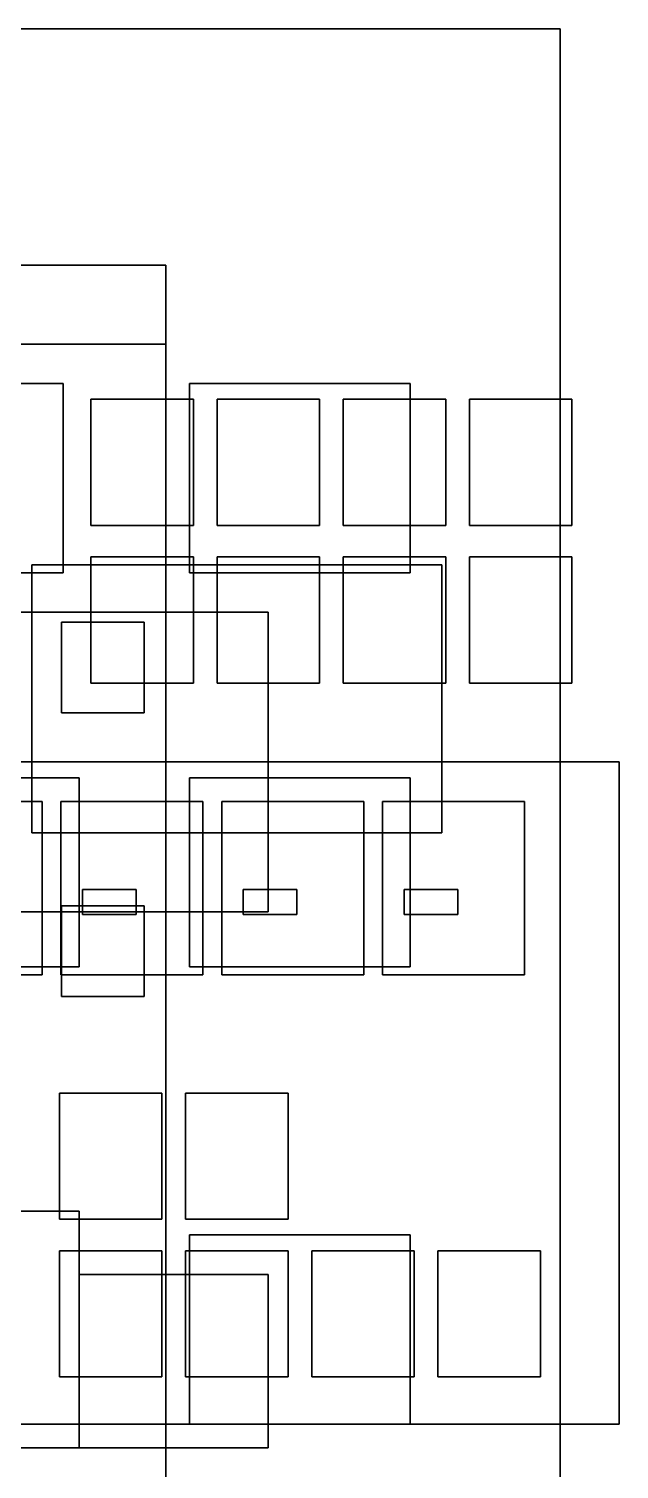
# Model space of a CAD drawing. Header units: feet. Extents: x -228 to 222, y -147 to 142.
# Drawn here: x 147.6 to 222.5, y -47.7 to 135 of the extents above; entities that cross this region are included whole.
import ezdxf

# ---------------------------------------------------------------- set-up
doc = ezdxf.new("R2010")
doc.units = ezdxf.units.FT
for name, color, linetype in [('bed', 7, 'CONTINUOUS'), ('behavioral', 7, 'CONTINUOUS'), ('burn_icu', 7, 'CONTINUOUS'), ('corridor_soiled', 7, 'CONTINUOUS'), ('ed', 7, 'CONTINUOUS'), ('elevator_service', 7, 'CONTINUOUS'), ('floor', 7, 'CONTINUOUS'), ('imaging', 7, 'CONTINUOUS'), ('isolation_bed', 7, 'CONTINUOUS'), ('procedure', 7, 'CONTINUOUS'), ('utility', 7, 'CONTINUOUS')]:
    doc.layers.add(name, color=color, linetype=linetype)

msp = doc.modelspace()

# ---------------------------------------------------------------- linework, layer by layer
at = {"layer": 'bed'}
for points in [[(181.62, 25.84, 63.75), (174.82, 25.84, 63.75), (174.82, 25.84, 65.95), (181.62, 25.84, 65.95)], [(174.82, 25.84, 63.75), (174.82, 22.64, 63.75), (174.82, 22.64, 65.95), (174.82, 25.84, 65.95)], [(174.82, 22.64, 65.95), (181.62, 22.64, 65.95), (181.62, 25.84, 65.95), (174.82, 25.84, 65.95)], [(174.82, 22.64, 63.75), (174.82, 25.84, 63.75), (181.62, 25.84, 63.75), (181.62, 22.64, 63.75)], [(181.62, 22.64, 63.75), (181.62, 25.84, 63.75), (181.62, 25.84, 65.95), (181.62, 22.64, 65.95)], [(202.02, 25.84, 63.75), (195.22, 25.84, 63.75), (195.22, 25.84, 65.95), (202.02, 25.84, 65.95)], [(195.22, 25.84, 63.75), (195.22, 22.64, 63.75), (195.22, 22.64, 65.95), (195.22, 25.84, 65.95)], [(195.22, 22.64, 65.95), (202.02, 22.64, 65.95), (202.02, 25.84, 65.95), (195.22, 25.84, 65.95)], [(195.22, 22.64, 63.75), (195.22, 25.84, 63.75), (202.02, 25.84, 63.75), (202.02, 22.64, 63.75)], [(202.02, 22.64, 63.75), (202.02, 25.84, 63.75), (202.02, 25.84, 65.95), (202.02, 22.64, 65.95)], [(174.82, 22.64, 63.75), (181.62, 22.64, 63.75), (181.62, 22.64, 65.95), (174.82, 22.64, 65.95)], [(195.22, 22.64, 63.75), (202.02, 22.64, 63.75), (202.02, 22.64, 65.95), (195.22, 22.64, 65.95)]]:
    msp.add_3dface(points, dxfattribs=at)
at = {"layer": 'behavioral'}
for points in [[(168.5, 88, 30), (155.5, 88, 30), (155.5, 88, 34.6), (168.5, 88, 34.6)], [(155.5, 88, 30), (155.5, 72, 30), (155.5, 72, 34.6), (155.5, 88, 34.6)], [(155.5, 72, 34.6), (168.5, 72, 34.6), (168.5, 88, 34.6), (155.5, 88, 34.6)], [(155.5, 72, 30), (155.5, 88, 30), (168.5, 88, 30), (168.5, 72, 30)], [(168.5, 72, 30), (168.5, 88, 30), (168.5, 88, 34.6), (168.5, 72, 34.6)], [(184.5, 88, 30), (171.5, 88, 30), (171.5, 88, 34.6), (184.5, 88, 34.6)], [(171.5, 88, 30), (171.5, 72, 30), (171.5, 72, 34.6), (171.5, 88, 34.6)], [(171.5, 72, 34.6), (184.5, 72, 34.6), (184.5, 88, 34.6), (171.5, 88, 34.6)], [(171.5, 72, 30), (171.5, 88, 30), (184.5, 88, 30), (184.5, 72, 30)], [(184.5, 72, 30), (184.5, 88, 30), (184.5, 88, 34.6), (184.5, 72, 34.6)], [(200.5, 88, 30), (187.5, 88, 30), (187.5, 88, 34.6), (200.5, 88, 34.6)], [(187.5, 88, 30), (187.5, 72, 30), (187.5, 72, 34.6), (187.5, 88, 34.6)], [(187.5, 72, 34.6), (200.5, 72, 34.6), (200.5, 88, 34.6), (187.5, 88, 34.6)], [(187.5, 72, 30), (187.5, 88, 30), (200.5, 88, 30), (200.5, 72, 30)], [(200.5, 72, 30), (200.5, 88, 30), (200.5, 88, 34.6), (200.5, 72, 34.6)], [(216.5, 88, 30), (203.5, 88, 30), (203.5, 88, 34.6), (216.5, 88, 34.6)], [(203.5, 88, 30), (203.5, 72, 30), (203.5, 72, 34.6), (203.5, 88, 34.6)], [(203.5, 72, 34.6), (216.5, 72, 34.6), (216.5, 88, 34.6), (203.5, 88, 34.6)], [(203.5, 72, 30), (203.5, 88, 30), (216.5, 88, 30), (216.5, 72, 30)], [(216.5, 72, 30), (216.5, 88, 30), (216.5, 88, 34.6), (216.5, 72, 34.6)], [(155.5, 72, 30), (168.5, 72, 30), (168.5, 72, 34.6), (155.5, 72, 34.6)], [(171.5, 72, 30), (184.5, 72, 30), (184.5, 72, 34.6), (171.5, 72, 34.6)], [(187.5, 72, 30), (200.5, 72, 30), (200.5, 72, 34.6), (187.5, 72, 34.6)], [(203.5, 72, 30), (216.5, 72, 30), (216.5, 72, 34.6), (203.5, 72, 34.6)], [(168.5, 68, 30), (155.5, 68, 30), (155.5, 68, 34.6), (168.5, 68, 34.6)], [(155.5, 68, 30), (155.5, 52, 30), (155.5, 52, 34.6), (155.5, 68, 34.6)], [(155.5, 52, 34.6), (168.5, 52, 34.6), (168.5, 68, 34.6), (155.5, 68, 34.6)], [(155.5, 52, 30), (155.5, 68, 30), (168.5, 68, 30), (168.5, 52, 30)], [(168.5, 52, 30), (168.5, 68, 30), (168.5, 68, 34.6), (168.5, 52, 34.6)], [(184.5, 68, 30), (171.5, 68, 30), (171.5, 68, 34.6), (184.5, 68, 34.6)], [(171.5, 68, 30), (171.5, 52, 30), (171.5, 52, 34.6), (171.5, 68, 34.6)], [(171.5, 52, 34.6), (184.5, 52, 34.6), (184.5, 68, 34.6), (171.5, 68, 34.6)], [(171.5, 52, 30), (171.5, 68, 30), (184.5, 68, 30), (184.5, 52, 30)], [(184.5, 52, 30), (184.5, 68, 30), (184.5, 68, 34.6), (184.5, 52, 34.6)], [(200.5, 68, 30), (187.5, 68, 30), (187.5, 68, 34.6), (200.5, 68, 34.6)], [(187.5, 68, 30), (187.5, 52, 30), (187.5, 52, 34.6), (187.5, 68, 34.6)], [(187.5, 52, 34.6), (200.5, 52, 34.6), (200.5, 68, 34.6), (187.5, 68, 34.6)], [(187.5, 52, 30), (187.5, 68, 30), (200.5, 68, 30), (200.5, 52, 30)], [(200.5, 52, 30), (200.5, 68, 30), (200.5, 68, 34.6), (200.5, 52, 34.6)], [(216.5, 68, 30), (203.5, 68, 30), (203.5, 68, 34.6), (216.5, 68, 34.6)], [(203.5, 68, 30), (203.5, 52, 30), (203.5, 52, 34.6), (203.5, 68, 34.6)], [(203.5, 52, 34.6), (216.5, 52, 34.6), (216.5, 68, 34.6), (203.5, 68, 34.6)], [(203.5, 52, 30), (203.5, 68, 30), (216.5, 68, 30), (216.5, 52, 30)], [(216.5, 52, 30), (216.5, 68, 30), (216.5, 68, 34.6), (216.5, 52, 34.6)], [(155.5, 52, 30), (168.5, 52, 30), (168.5, 52, 34.6), (155.5, 52, 34.6)], [(171.5, 52, 30), (184.5, 52, 30), (184.5, 52, 34.6), (171.5, 52, 34.6)], [(187.5, 52, 30), (200.5, 52, 30), (200.5, 52, 34.6), (187.5, 52, 34.6)], [(203.5, 52, 30), (216.5, 52, 30), (216.5, 52, 34.6), (203.5, 52, 34.6)]]:
    msp.add_3dface(points, dxfattribs=at)
at = {"layer": 'burn_icu'}
for points in [[(222.5, 42, 60), (87.5, 42, 60), (87.5, 42, 62.5), (222.5, 42, 62.5)], [(87.5, -42, 62.5), (222.5, -42, 62.5), (222.5, 42, 62.5), (87.5, 42, 62.5)], [(87.5, -42, 60), (87.5, 42, 60), (222.5, 42, 60), (222.5, -42, 60)], [(222.5, -42, 60), (222.5, 42, 60), (222.5, 42, 62.5), (222.5, -42, 62.5)], [(149.3, 37, 60), (131.3, 37, 60), (131.3, 37, 64.2), (149.3, 37, 64.2)], [(131.3, 15, 64.2), (149.3, 15, 64.2), (149.3, 37, 64.2), (131.3, 37, 64.2)], [(131.3, 15, 60), (131.3, 37, 60), (149.3, 37, 60), (149.3, 15, 60)], [(149.3, 15, 60), (149.3, 37, 60), (149.3, 37, 64.2), (149.3, 15, 64.2)], [(169.7, 37, 60), (151.7, 37, 60), (151.7, 37, 64.2), (169.7, 37, 64.2)], [(151.7, 37, 60), (151.7, 15, 60), (151.7, 15, 64.2), (151.7, 37, 64.2)], [(151.7, 15, 64.2), (169.7, 15, 64.2), (169.7, 37, 64.2), (151.7, 37, 64.2)], [(151.7, 15, 60), (151.7, 37, 60), (169.7, 37, 60), (169.7, 15, 60)], [(169.7, 15, 60), (169.7, 37, 60), (169.7, 37, 64.2), (169.7, 15, 64.2)], [(190.1, 37, 60), (172.1, 37, 60), (172.1, 37, 64.2), (190.1, 37, 64.2)], [(172.1, 37, 60), (172.1, 15, 60), (172.1, 15, 64.2), (172.1, 37, 64.2)], [(172.1, 15, 64.2), (190.1, 15, 64.2), (190.1, 37, 64.2), (172.1, 37, 64.2)], [(172.1, 15, 60), (172.1, 37, 60), (190.1, 37, 60), (190.1, 15, 60)], [(190.1, 15, 60), (190.1, 37, 60), (190.1, 37, 64.2), (190.1, 15, 64.2)], [(210.5, 37, 60), (192.5, 37, 60), (192.5, 37, 64.2), (210.5, 37, 64.2)], [(192.5, 37, 60), (192.5, 15, 60), (192.5, 15, 64.2), (192.5, 37, 64.2)], [(192.5, 15, 64.2), (210.5, 15, 64.2), (210.5, 37, 64.2), (192.5, 37, 64.2)], [(192.5, 15, 60), (192.5, 37, 60), (210.5, 37, 60), (210.5, 15, 60)], [(210.5, 15, 60), (210.5, 37, 60), (210.5, 37, 64.2), (210.5, 15, 64.2)], [(131.3, 15, 60), (149.3, 15, 60), (149.3, 15, 64.2), (131.3, 15, 64.2)], [(151.7, 15, 60), (169.7, 15, 60), (169.7, 15, 64.2), (151.7, 15, 64.2)], [(172.1, 15, 60), (190.1, 15, 60), (190.1, 15, 64.2), (172.1, 15, 64.2)], [(192.5, 15, 60), (210.5, 15, 60), (210.5, 15, 64.2), (192.5, 15, 64.2)], [(87.5, -42, 60), (222.5, -42, 60), (222.5, -42, 62.5), (87.5, -42, 62.5)]]:
    msp.add_3dface(points, dxfattribs=at)
at = {"layer": 'corridor_soiled'}
for points in [[(200, 67, 15), (148, 67, 15), (148, 67, 20), (200, 67, 20)], [(148, 67, 15), (148, 33, 15), (148, 33, 20), (148, 67, 20)], [(148, 33, 20), (200, 33, 20), (200, 67, 20), (148, 67, 20)], [(148, 33, 15), (148, 67, 15), (200, 67, 15), (200, 33, 15)], [(200, 33, 15), (200, 67, 15), (200, 67, 20), (200, 33, 20)], [(148, 33, 15), (200, 33, 15), (200, 33, 20), (148, 33, 20)]]:
    msp.add_3dface(points, dxfattribs=at)
at = {"layer": 'ed'}
for points in [[(164.5, 0, 30), (151.5, 0, 30), (151.5, 0, 34.6), (164.5, 0, 34.6)], [(151.5, 0, 30), (151.5, -16, 30), (151.5, -16, 34.6), (151.5, 0, 34.6)], [(151.5, -16, 34.6), (164.5, -16, 34.6), (164.5, 0, 34.6), (151.5, 0, 34.6)], [(151.5, -16, 30), (151.5, 0, 30), (164.5, 0, 30), (164.5, -16, 30)], [(164.5, -16, 30), (164.5, 0, 30), (164.5, 0, 34.6), (164.5, -16, 34.6)], [(180.5, 0, 30), (167.5, 0, 30), (167.5, 0, 34.6), (180.5, 0, 34.6)], [(167.5, 0, 30), (167.5, -16, 30), (167.5, -16, 34.6), (167.5, 0, 34.6)], [(167.5, -16, 34.6), (180.5, -16, 34.6), (180.5, 0, 34.6), (167.5, 0, 34.6)], [(167.5, -16, 30), (167.5, 0, 30), (180.5, 0, 30), (180.5, -16, 30)], [(180.5, -16, 30), (180.5, 0, 30), (180.5, 0, 34.6), (180.5, -16, 34.6)], [(151.5, -16, 30), (164.5, -16, 30), (164.5, -16, 34.6), (151.5, -16, 34.6)], [(167.5, -16, 30), (180.5, -16, 30), (180.5, -16, 34.6), (167.5, -16, 34.6)], [(164.5, -20, 30), (151.5, -20, 30), (151.5, -20, 34.6), (164.5, -20, 34.6)], [(151.5, -20, 30), (151.5, -36, 30), (151.5, -36, 34.6), (151.5, -20, 34.6)], [(151.5, -36, 34.6), (164.5, -36, 34.6), (164.5, -20, 34.6), (151.5, -20, 34.6)], [(151.5, -36, 30), (151.5, -20, 30), (164.5, -20, 30), (164.5, -36, 30)], [(164.5, -36, 30), (164.5, -20, 30), (164.5, -20, 34.6), (164.5, -36, 34.6)], [(180.5, -20, 30), (167.5, -20, 30), (167.5, -20, 34.6), (180.5, -20, 34.6)], [(167.5, -20, 30), (167.5, -36, 30), (167.5, -36, 34.6), (167.5, -20, 34.6)], [(167.5, -36, 34.6), (180.5, -36, 34.6), (180.5, -20, 34.6), (167.5, -20, 34.6)], [(167.5, -36, 30), (167.5, -20, 30), (180.5, -20, 30), (180.5, -36, 30)], [(180.5, -36, 30), (180.5, -20, 30), (180.5, -20, 34.6), (180.5, -36, 34.6)], [(196.5, -20, 30), (183.5, -20, 30), (183.5, -20, 34.6), (196.5, -20, 34.6)], [(183.5, -20, 30), (183.5, -36, 30), (183.5, -36, 34.6), (183.5, -20, 34.6)], [(183.5, -36, 34.6), (196.5, -36, 34.6), (196.5, -20, 34.6), (183.5, -20, 34.6)], [(183.5, -36, 30), (183.5, -20, 30), (196.5, -20, 30), (196.5, -36, 30)], [(196.5, -36, 30), (196.5, -20, 30), (196.5, -20, 34.6), (196.5, -36, 34.6)], [(212.5, -20, 30), (199.5, -20, 30), (199.5, -20, 34.6), (212.5, -20, 34.6)], [(199.5, -20, 30), (199.5, -36, 30), (199.5, -36, 34.6), (199.5, -20, 34.6)], [(199.5, -36, 34.6), (212.5, -36, 34.6), (212.5, -20, 34.6), (199.5, -20, 34.6)], [(199.5, -36, 30), (199.5, -20, 30), (212.5, -20, 30), (212.5, -36, 30)], [(212.5, -36, 30), (212.5, -20, 30), (212.5, -20, 34.6), (212.5, -36, 34.6)], [(151.5, -36, 30), (164.5, -36, 30), (164.5, -36, 34.6), (151.5, -36, 34.6)], [(167.5, -36, 30), (180.5, -36, 30), (180.5, -36, 34.6), (167.5, -36, 34.6)], [(183.5, -36, 30), (196.5, -36, 30), (196.5, -36, 34.6), (183.5, -36, 34.6)], [(199.5, -36, 30), (212.5, -36, 30), (212.5, -36, 34.6), (199.5, -36, 34.6)]]:
    msp.add_3dface(points, dxfattribs=at)
at = {"layer": 'elevator_service'}
for points in [[(162.25, 59.75, 2), (151.75, 59.75, 2), (151.75, 59.75, 241), (162.25, 59.75, 241)], [(151.75, 59.75, 2), (151.75, 48.25, 2), (151.75, 48.25, 241), (151.75, 59.75, 241)], [(151.75, 48.25, 241), (162.25, 48.25, 241), (162.25, 59.75, 241), (151.75, 59.75, 241)], [(151.75, 48.25, 2), (151.75, 59.75, 2), (162.25, 59.75, 2), (162.25, 48.25, 2)], [(162.25, 48.25, 2), (162.25, 59.75, 2), (162.25, 59.75, 241), (162.25, 48.25, 241)], [(151.75, 48.25, 2), (162.25, 48.25, 2), (162.25, 48.25, 241), (151.75, 48.25, 241)], [(162.25, 23.75, 2), (151.75, 23.75, 2), (151.75, 23.75, 241), (162.25, 23.75, 241)], [(151.75, 23.75, 2), (151.75, 12.25, 2), (151.75, 12.25, 241), (151.75, 23.75, 241)], [(151.75, 12.25, 241), (162.25, 12.25, 241), (162.25, 23.75, 241), (151.75, 23.75, 241)], [(151.75, 12.25, 2), (151.75, 23.75, 2), (162.25, 23.75, 2), (162.25, 12.25, 2)], [(162.25, 12.25, 2), (162.25, 23.75, 2), (162.25, 23.75, 241), (162.25, 12.25, 241)], [(151.75, 12.25, 2), (162.25, 12.25, 2), (162.25, 12.25, 241), (151.75, 12.25, 241)]]:
    msp.add_3dface(points, dxfattribs=at)
at = {"layer": 'floor'}
for points in [[(215, 135, -0.28), (-215, 135, -0.28), (-215, 135, 0.28), (215, 135, 0.28)], [(-215, -135, 0.28), (215, -135, 0.28), (215, 135, 0.28), (-215, 135, 0.28)], [(-215, -135, -0.28), (-215, 135, -0.28), (215, 135, -0.28), (215, -135, -0.28)], [(215, 135, 14.72), (-215, 135, 14.72), (-215, 135, 15.28), (215, 135, 15.28)], [(-215, -135, 15.28), (215, -135, 15.28), (215, 135, 15.28), (-215, 135, 15.28)], [(-215, -135, 14.72), (-215, 135, 14.72), (215, 135, 14.72), (215, -135, 14.72)], [(215, 135, 29.73), (-215, 135, 29.73), (-215, 135, 30.27), (215, 135, 30.27)], [(-215, -135, 30.27), (215, -135, 30.27), (215, 135, 30.27), (-215, 135, 30.27)], [(-215, -135, 29.73), (-215, 135, 29.73), (215, 135, 29.73), (215, -135, 29.73)], [(215, 135, 44.73), (-215, 135, 44.73), (-215, 135, 45.27), (215, 135, 45.27)], [(-215, -135, 45.27), (215, -135, 45.27), (215, 135, 45.27), (-215, 135, 45.27)], [(-215, -135, 44.73), (-215, 135, 44.73), (215, 135, 44.73), (215, -135, 44.73)], [(215, 135, 59.73), (-215, 135, 59.73), (-215, 135, 60.27), (215, 135, 60.27)], [(-215, -135, 60.27), (215, -135, 60.27), (215, 135, 60.27), (-215, 135, 60.27)], [(-215, -135, 59.73), (-215, 135, 59.73), (215, 135, 59.73), (215, -135, 59.73)], [(215, -135, -0.28), (215, 135, -0.28), (215, 135, 0.28), (215, -135, 0.28)], [(215, -135, 14.72), (215, 135, 14.72), (215, 135, 15.28), (215, -135, 15.28)], [(215, -135, 29.73), (215, 135, 29.73), (215, 135, 30.27), (215, -135, 30.27)], [(215, -135, 44.73), (215, 135, 44.73), (215, 135, 45.27), (215, -135, 45.27)], [(215, -135, 59.73), (215, 135, 59.73), (215, 135, 60.27), (215, -135, 60.27)], [(165, 105, 74.72), (-165, 105, 74.72), (-165, 105, 75.28), (165, 105, 75.28)], [(-165, -105, 75.28), (165, -105, 75.28), (165, 105, 75.28), (-165, 105, 75.28)], [(-165, -105, 74.72), (-165, 105, 74.72), (165, 105, 74.72), (165, -105, 74.72)], [(165, 105, 89.72), (-165, 105, 89.72), (-165, 105, 90.28), (165, 105, 90.28)], [(-165, -105, 90.28), (165, -105, 90.28), (165, 105, 90.28), (-165, 105, 90.28)], [(-165, -105, 89.72), (-165, 105, 89.72), (165, 105, 89.72), (165, -105, 89.72)], [(165, 105, 104.72), (-165, 105, 104.72), (-165, 105, 105.28), (165, 105, 105.28)], [(-165, -105, 105.28), (165, -105, 105.28), (165, 105, 105.28), (-165, 105, 105.28)], [(-165, -105, 104.72), (-165, 105, 104.72), (165, 105, 104.72), (165, -105, 104.72)], [(165, 105, 119.72), (-165, 105, 119.72), (-165, 105, 120.28), (165, 105, 120.28)], [(-165, -105, 120.28), (165, -105, 120.28), (165, 105, 120.28), (-165, 105, 120.28)], [(-165, -105, 119.72), (-165, 105, 119.72), (165, 105, 119.72), (165, -105, 119.72)], [(165, 105, 134.72), (-165, 105, 134.72), (-165, 105, 135.28), (165, 105, 135.28)], [(-165, -105, 135.28), (165, -105, 135.28), (165, 105, 135.28), (-165, 105, 135.28)], [(-165, -105, 134.72), (-165, 105, 134.72), (165, 105, 134.72), (165, -105, 134.72)], [(165, 105, 149.72), (-165, 105, 149.72), (-165, 105, 150.28), (165, 105, 150.28)], [(-165, -105, 150.28), (165, -105, 150.28), (165, 105, 150.28), (-165, 105, 150.28)], [(-165, -105, 149.72), (-165, 105, 149.72), (165, 105, 149.72), (165, -105, 149.72)], [(165, 105, 164.72), (-165, 105, 164.72), (-165, 105, 165.28), (165, 105, 165.28)], [(-165, -105, 165.28), (165, -105, 165.28), (165, 105, 165.28), (-165, 105, 165.28)], [(-165, -105, 164.72), (-165, 105, 164.72), (165, 105, 164.72), (165, -105, 164.72)], [(165, 105, 179.72), (-165, 105, 179.72), (-165, 105, 180.28), (165, 105, 180.28)], [(-165, -105, 180.28), (165, -105, 180.28), (165, 105, 180.28), (-165, 105, 180.28)], [(-165, -105, 179.72), (-165, 105, 179.72), (165, 105, 179.72), (165, -105, 179.72)], [(165, -105, 74.72), (165, 105, 74.72), (165, 105, 75.28), (165, -105, 75.28)], [(165, -105, 89.72), (165, 105, 89.72), (165, 105, 90.28), (165, -105, 90.28)], [(165, -105, 104.72), (165, 105, 104.72), (165, 105, 105.28), (165, -105, 105.28)], [(165, -105, 119.72), (165, 105, 119.72), (165, 105, 120.28), (165, -105, 120.28)], [(165, -105, 134.72), (165, 105, 134.72), (165, 105, 135.28), (165, -105, 135.28)], [(165, -105, 149.72), (165, 105, 149.72), (165, 105, 150.28), (165, -105, 150.28)], [(165, -105, 164.72), (165, 105, 164.72), (165, 105, 165.28), (165, -105, 165.28)], [(165, -105, 179.72), (165, 105, 179.72), (165, 105, 180.28), (165, -105, 180.28)], [(165, 95, 194.72), (-165, 95, 194.72), (-165, 95, 195.28), (165, 95, 195.28)], [(-165, -95, 195.28), (165, -95, 195.28), (165, 95, 195.28), (-165, 95, 195.28)], [(-165, -95, 194.72), (-165, 95, 194.72), (165, 95, 194.72), (165, -95, 194.72)], [(165, 95, 209.72), (-165, 95, 209.72), (-165, 95, 210.28), (165, 95, 210.28)], [(-165, -95, 210.28), (165, -95, 210.28), (165, 95, 210.28), (-165, 95, 210.28)], [(-165, -95, 209.72), (-165, 95, 209.72), (165, 95, 209.72), (165, -95, 209.72)], [(165, -95, 194.72), (165, 95, 194.72), (165, 95, 195.28), (165, -95, 195.28)], [(165, -95, 209.72), (165, 95, 209.72), (165, 95, 210.28), (165, -95, 210.28)]]:
    msp.add_3dface(points, dxfattribs=at)
at = {"layer": 'imaging'}
for points in [[(178, -23, 30), (154, -23, 30), (154, -23, 35), (178, -23, 35)], [(154, -23, 30), (154, -45, 30), (154, -45, 35), (154, -23, 35)], [(154, -45, 35), (178, -45, 35), (178, -23, 35), (154, -23, 35)], [(154, -45, 30), (154, -23, 30), (178, -23, 30), (178, -45, 30)], [(178, -45, 30), (178, -23, 30), (178, -23, 35), (178, -45, 35)], [(154, -45, 30), (178, -45, 30), (178, -45, 35), (154, -45, 35)]]:
    msp.add_3dface(points, dxfattribs=at)
at = {"layer": 'isolation_bed'}
for points in [[(161.22, 25.84, 63.75), (154.42, 25.84, 63.75), (154.42, 25.84, 65.95), (161.22, 25.84, 65.95)], [(154.42, 25.84, 63.75), (154.42, 22.64, 63.75), (154.42, 22.64, 65.95), (154.42, 25.84, 65.95)], [(154.42, 22.64, 65.95), (161.22, 22.64, 65.95), (161.22, 25.84, 65.95), (154.42, 25.84, 65.95)], [(154.42, 22.64, 63.75), (154.42, 25.84, 63.75), (161.22, 25.84, 63.75), (161.22, 22.64, 63.75)], [(161.22, 22.64, 63.75), (161.22, 25.84, 63.75), (161.22, 25.84, 65.95), (161.22, 22.64, 65.95)], [(154.42, 22.64, 63.75), (161.22, 22.64, 63.75), (161.22, 22.64, 65.95), (154.42, 22.64, 65.95)]]:
    msp.add_3dface(points, dxfattribs=at)
at = {"layer": 'procedure'}
for points in [[(152, 90, 45), (124, 90, 45), (124, 90, 50.4), (152, 90, 50.4)], [(124, 66, 50.4), (152, 66, 50.4), (152, 90, 50.4), (124, 90, 50.4)], [(124, 66, 45), (124, 90, 45), (152, 90, 45), (152, 66, 45)], [(152, 66, 45), (152, 90, 45), (152, 90, 50.4), (152, 66, 50.4)], [(196, 90, 45), (168, 90, 45), (168, 90, 50.4), (196, 90, 50.4)], [(168, 90, 45), (168, 66, 45), (168, 66, 50.4), (168, 90, 50.4)], [(168, 66, 50.4), (196, 66, 50.4), (196, 90, 50.4), (168, 90, 50.4)], [(168, 66, 45), (168, 90, 45), (196, 90, 45), (196, 66, 45)], [(196, 66, 45), (196, 90, 45), (196, 90, 50.4), (196, 66, 50.4)], [(124, 66, 45), (152, 66, 45), (152, 66, 50.4), (124, 66, 50.4)], [(168, 66, 45), (196, 66, 45), (196, 66, 50.4), (168, 66, 50.4)], [(154, 40, 45), (122, 40, 45), (122, 40, 50.4), (154, 40, 50.4)], [(122, 16, 50.4), (154, 16, 50.4), (154, 40, 50.4), (122, 40, 50.4)], [(122, 16, 45), (122, 40, 45), (154, 40, 45), (154, 16, 45)], [(154, 16, 45), (154, 40, 45), (154, 40, 50.4), (154, 16, 50.4)], [(196, 40, 45), (168, 40, 45), (168, 40, 50.4), (196, 40, 50.4)], [(168, 40, 45), (168, 16, 45), (168, 16, 50.4), (168, 40, 50.4)], [(168, 16, 50.4), (196, 16, 50.4), (196, 40, 50.4), (168, 40, 50.4)], [(168, 16, 45), (168, 40, 45), (196, 40, 45), (196, 16, 45)], [(196, 16, 45), (196, 40, 45), (196, 40, 50.4), (196, 16, 50.4)], [(122, 16, 45), (154, 16, 45), (154, 16, 50.4), (122, 16, 50.4)], [(168, 16, 45), (196, 16, 45), (196, 16, 50.4), (168, 16, 50.4)], [(154, -15, 45), (122, -15, 45), (122, -15, 50.4), (154, -15, 50.4)], [(122, -45, 50.4), (154, -45, 50.4), (154, -15, 50.4), (122, -15, 50.4)], [(122, -45, 45), (122, -15, 45), (154, -15, 45), (154, -45, 45)], [(154, -45, 45), (154, -15, 45), (154, -15, 50.4), (154, -45, 50.4)], [(196, -18, 45), (168, -18, 45), (168, -18, 50.4), (196, -18, 50.4)], [(168, -18, 45), (168, -42, 45), (168, -42, 50.4), (168, -18, 50.4)], [(168, -42, 50.4), (196, -42, 50.4), (196, -18, 50.4), (168, -18, 50.4)], [(168, -42, 45), (168, -18, 45), (196, -18, 45), (196, -42, 45)], [(196, -42, 45), (196, -18, 45), (196, -18, 50.4), (196, -42, 50.4)], [(168, -42, 45), (196, -42, 45), (196, -42, 50.4), (168, -42, 50.4)], [(122, -45, 45), (154, -45, 45), (154, -45, 50.4), (122, -45, 50.4)]]:
    msp.add_3dface(points, dxfattribs=at)
at = {"layer": 'utility'}
for points in [[(178, 61), (106, 61), (106, 61, 5), (178, 61, 5)], [(106, 23, 5), (178, 23, 5), (178, 61, 5), (106, 61, 5)], [(106, 23), (106, 61), (178, 61), (178, 23)], [(178, 23), (178, 61), (178, 61, 5), (178, 23, 5)], [(106, 23), (178, 23), (178, 23, 5), (106, 23, 5)]]:
    msp.add_3dface(points, dxfattribs=at)

doc.saveas('drawing.dxf')
